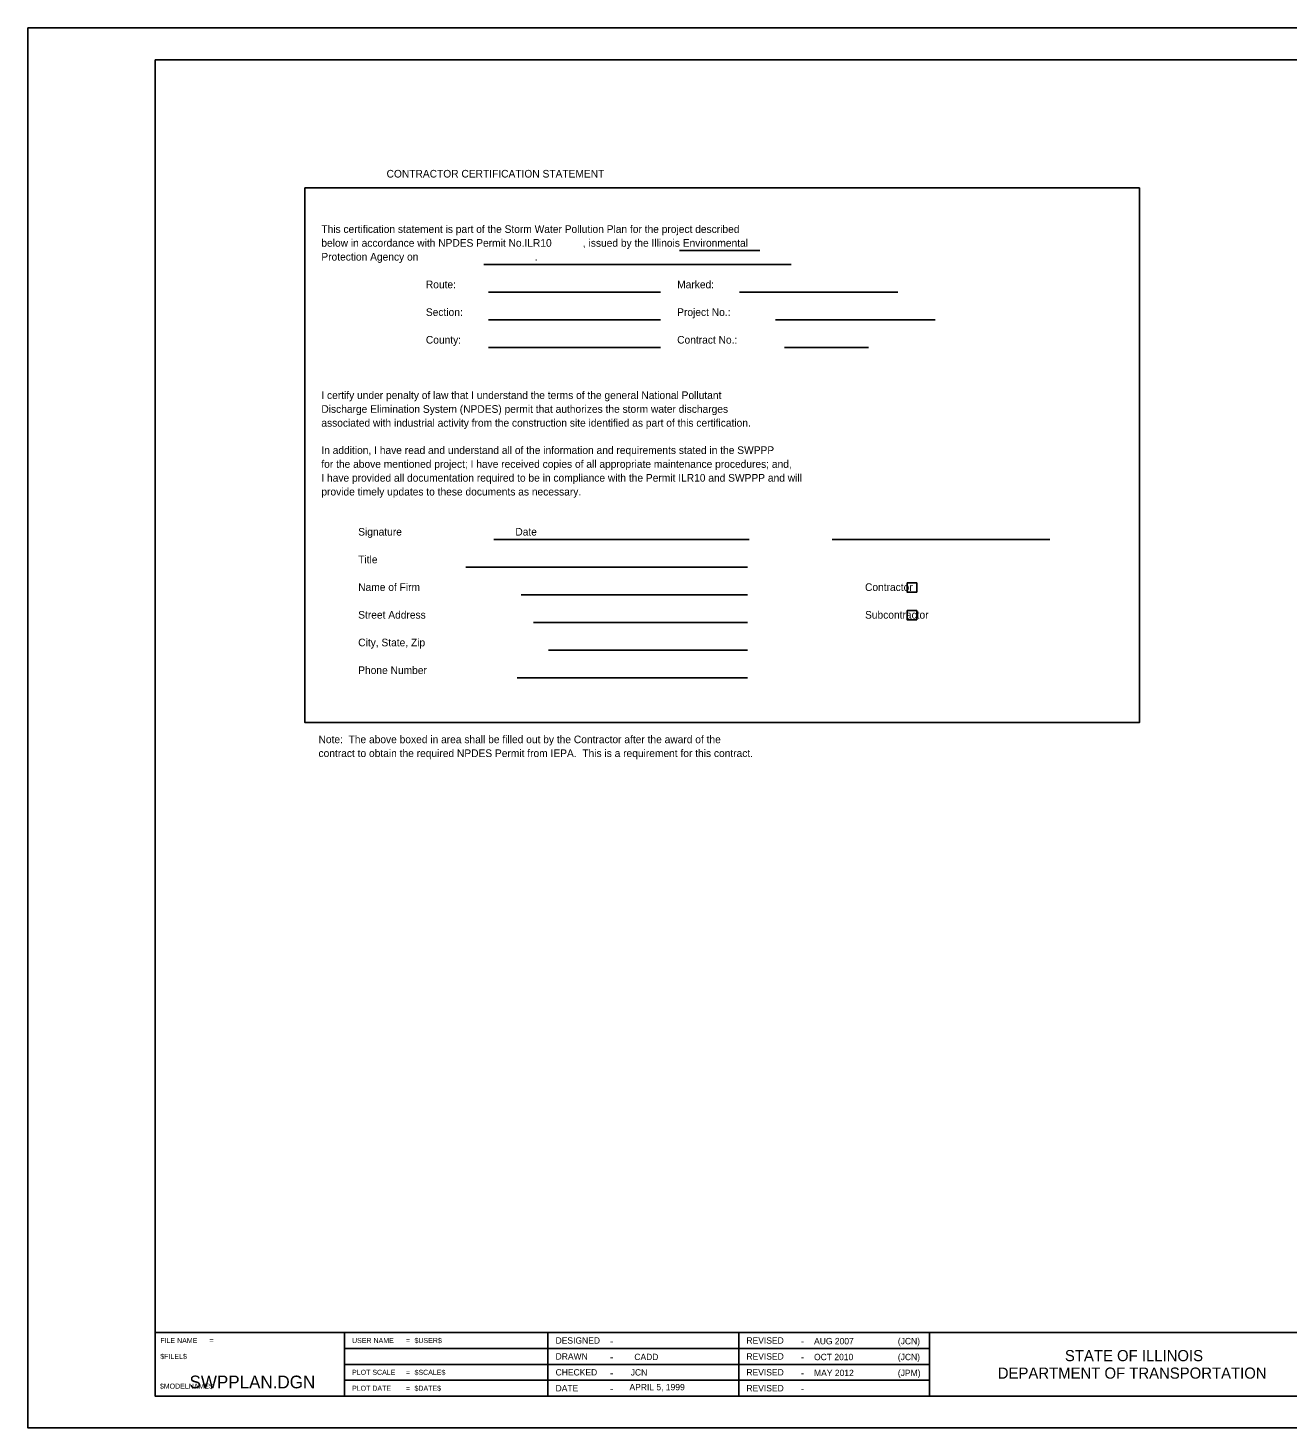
# Model space of a CAD drawing. Extents: x 55427 to 58147, y 39038 to 39478.
# Drawn here: x 56786.9 to 57182.7, y 39037.5 to 39477.5 of the extents above; entities that cross this region are included whole.
import ezdxf

# ---------------------------------------------------------------- set-up
doc = ezdxf.new("R2010")
doc.units = 0
for name, color, linetype in [('Level 16', 7, 'Continuous'), ('Level 48', 7, 'Continuous'), ('Sheets_50 Reference Boundary', 7, 'Continuous'), ('Sheets_General Details', 7, 'Continuous'), ('Sheets_Printer Plotting Border', 7, 'Continuous')]:
    doc.layers.add(name, color=color, linetype=linetype)

msp = doc.modelspace()

# ---------------------------------------------------------------- linework, layer by layer
at = {"layer": 'Level 16'}
for p, q in [((56991.68, 39407.58), (57016.94, 39407.58)), ((56930.19, 39403.23), (57026.79, 39403.23)), ((56931.65, 39394.53), (56985.7, 39394.53)), ((57010.58, 39394.53), (57060.33, 39394.53)), ((56931.65, 39385.83), (56985.7, 39385.83)), ((57021.94, 39385.83), (57072.1, 39385.83)), ((56931.65, 39377.13), (56985.7, 39377.13)), ((57024.71, 39377.13), (57051.1, 39377.13)), ((56933.35, 39316.8), (57013.61, 39316.8)), ((57039.67, 39316.8), (57108.13, 39316.8)), ((56924.57, 39308.1), (57013.11, 39308.1)), ((56941.93, 39299.4), (57013.11, 39299.4)), ((56945.78, 39290.7), (57013.11, 39290.7)), ((56950.5, 39282), (57013.11, 39282)), ((56940.64, 39273.3), (57013.11, 39273.3))]:
    msp.add_line(p, q, dxfattribs=at)
for points in [[(56873.96, 39427.28), (57136.33, 39427.28), (57136.33, 39259.22), (56873.96, 39259.22)], [(57063.29, 39303.13), (57066.32, 39303.13), (57066.32, 39300.24), (57063.29, 39300.24)], [(57063.29, 39294.43), (57066.32, 39294.43), (57066.32, 39291.54), (57063.29, 39291.54)]]:
    msp.add_lwpolyline(points, close=True, dxfattribs=at)
at = {"layer": 'Level 48'}
msp.add_lwpolyline([(56786.87, 39477.53), (57466.87, 39477.53), (57466.87, 39037.53), (56786.87, 39037.53)], close=True, dxfattribs=at)
at = {"layer": 'Sheets_50 Reference Boundary'}
msp.add_lwpolyline([(56826.87, 39467.52), (57456.87, 39467.52), (57456.87, 39067.53), (56826.87, 39067.53)], close=True, dxfattribs=at)
at = {"layer": 'Sheets_General Details'}
for p, q in [((57466.87, 39477.53), (56786.87, 39477.53)), ((56826.87, 39067.53), (57456.87, 39067.53)), ((56886.36, 39067.53), (56886.36, 39047.53)), ((56950.36, 39067.53), (56950.36, 39047.53)), ((57010.36, 39067.53), (57010.36, 39047.53)), ((57070.36, 39067.53), (57070.36, 39047.53)), ((56886.36, 39062.53), (57070.36, 39062.53)), ((56886.36, 39057.53), (57070.36, 39057.53)), ((56886.36, 39052.53), (57070.36, 39052.53)), ((57466.87, 39037.53), (56786.87, 39037.53))]:
    msp.add_line(p, q, dxfattribs=at)
msp.add_lwpolyline([(56826.87, 39467.53), (57456.87, 39467.53), (57456.87, 39047.53), (56826.87, 39047.53)], close=True, dxfattribs=at)
at = {"layer": 'Sheets_Printer Plotting Border'}
msp.add_lwpolyline([(56786.87, 39037.53), (57466.87, 39037.53), (57466.87, 39477.53), (56786.87, 39477.53)], close=True, dxfattribs=at)

# ---------------------------------------------------------------- texts
at = {"layer": 'Level 16'}
for s, height, p in [('                        CONTRACTOR CERTIFICATION STATEMENT', 2.4, (56878.22, 39430.53)), (' This certification statement is part of the Storm Water Pollution Plan for the project described', 2.4, (56878.22, 39413.13)), (' below in accordance with NPDES Permit No.ILR10           , issued by the Illinois Environmental', 2.4, (56878.22, 39408.78)), (' Protection Agency on                                         .', 2.4, (56878.22, 39404.43)), ('Route:                       ', 2.4, (56911.98, 39395.73)), ('Marked:                      ', 2.4, (56990.99, 39395.73)), ('Section:                     ', 2.4, (56911.98, 39387.03)), ('Project No.:                      ', 2.4, (56990.99, 39387.03)), ('County:                      ', 2.4, (56911.98, 39378.33)), ('Contract No.:            ', 2.4, (56990.99, 39378.33)), (' I certify under penalty of law that I understand the terms of the general National Pollutant', 2.4, (56878.22, 39360.93)), (' Discharge Elimination System (NPDES) permit that authorizes the storm water discharges', 2.4, (56878.22, 39356.58)), (' associated with industrial activity from the construction site identified as part of this certification.', 2.39999, (56878.22, 39352.23)), (' In addition, I have read and understand all of the information and requirements stated in the SWPPP', 2.4, (56878.22, 39343.65)), (' for the above mentioned project; I have received copies of all appropriate maintenance procedures; and,', 2.39999, (56878.22, 39339.3)), (' I have provided all documentation required to be in compliance with the Permit ILR10 and SWPPP and will', 2.39999, (56878.22, 39334.95)), (' provide timely updates to these documents as necessary.', 2.4, (56878.22, 39330.6)), ('              Signature                                        Date', 2.4, (56878.22, 39318)), ('              Title', 2.4, (56878.22, 39309.3)), ('              Name of Firm', 2.4, (56878.22, 39300.6)), ('              Contractor', 2.4, (57037.57, 39300.6)), ('              Street Address', 2.4, (56878.22, 39291.9)), ('              Subcontractor', 2.4, (57037.57, 39291.9)), ('              City, State, Zip', 2.4, (56878.22, 39283.2)), ('              Phone Number', 2.4, (56878.22, 39274.5)), ('Note:  The above boxed in area shall be filled out by the Contractor after the award of the', 2.4, (56878.22, 39252.75)), ('contract to obtain the required NPDES Permit from IEPA.  This is a requirement for this contract.', 2.4, (56878.22, 39248.4))]:
    msp.add_text(s, height=height, dxfattribs=at).set_placement(p)
at = {"layer": 'Sheets_General Details'}
for s, p in [('FILE NAME', (56828.47, 39064.23)), ('=', (56843.92, 39064.23)), ('USER NAME', (56888.76, 39064.23)), ('=', (56905.71, 39064.23)), ('$USER$', (56908.4, 39064.23)), ('$FILEL$', (56828.47, 39059.23)), ('PLOT SCALE', (56888.76, 39054.23)), ('=', (56905.71, 39054.23)), ('$SCALE$', (56908.4, 39054.23)), ('$MODELNAME$', (56828.34, 39049.88)), ('PLOT DATE', (56888.76, 39049.23)), ('=', (56905.71, 39049.23)), ('$DATE$', (56908.4, 39049.23))]:
    msp.add_text(s, height=1.6, rotation=360, dxfattribs=at).set_placement(p)
for s, height, p in [('DESIGNED', 2, (56952.76, 39064.03)), ('-', 2.4, (56969.84, 39063.63)), ('REVISED', 2, (57012.76, 39064.03)), ('-', 2.4, (57029.84, 39063.63)), ('AUG 2007', 2, (57034.03, 39063.84)), ('(JCN)', 2, (57060.37, 39063.84)), ('DRAWN', 2, (56952.76, 39059.03)), ('-', 2.4, (56969.84, 39058.63)), ('CADD', 1.999, (56977.52, 39058.87)), ('REVISED', 2, (57012.76, 39059.03)), ('-', 2.4, (57029.84, 39058.63)), ('OCT 2010', 2, (57034.03, 39058.84)), ('(JCN)', 2, (57060.37, 39058.84)), ('STATE OF ILLINOIS', 3.5, (57112.9, 39058.53)), ('CHECKED', 2, (56952.76, 39054.03)), ('-', 2.4, (56969.84, 39053.63)), (' JCN', 1.999, (56975.64, 39054.01)), ('REVISED', 2, (57012.76, 39054.03)), ('-', 2.4, (57029.84, 39053.63)), ('MAY 2012', 2, (57034.03, 39053.84)), ('(JPM)', 2, (57060.37, 39053.84)), ('DEPARTMENT OF TRANSPORTATION', 3.5, (57091.8, 39053.03)), ('SWPPLAN.DGN', 4, (56837.66, 39049.99)), ('DATE', 2, (56952.76, 39049.03)), (' APRIL 5, 1999', 1.998, (56975.25, 39049.38)), ('REVISED', 2, (57012.76, 39049.03)), ('-', 2.4, (56969.84, 39048.63)), ('-', 2.4, (57029.84, 39048.63))]:
    msp.add_text(s, height=height, dxfattribs=at).set_placement(p)

doc.saveas('drawing.dxf')
